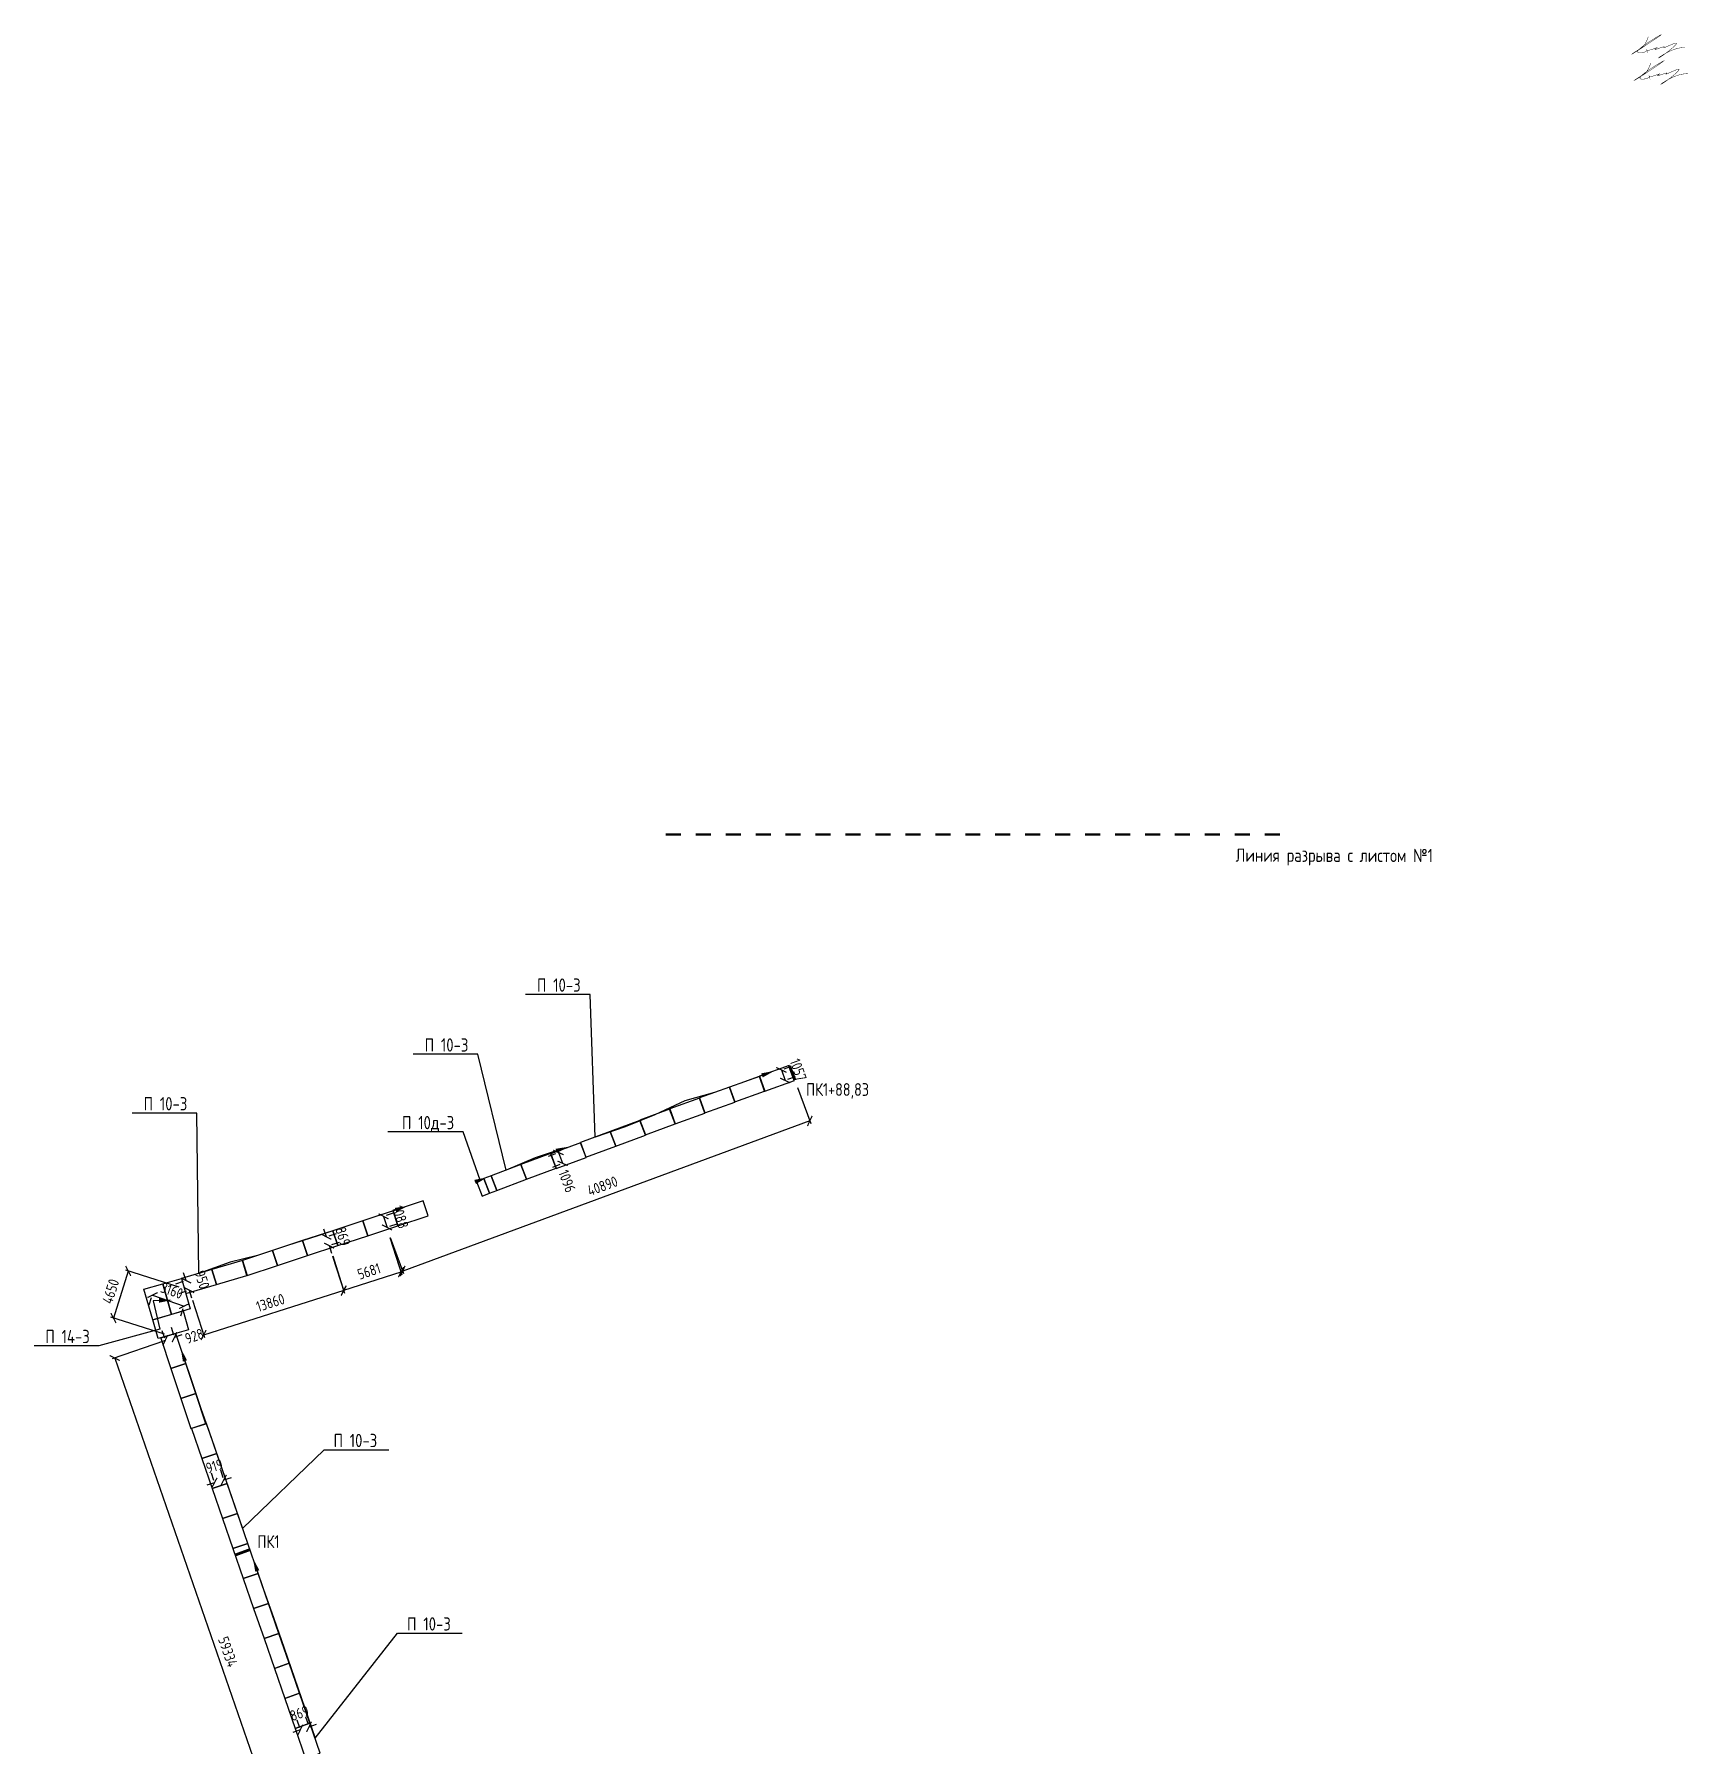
# Model space of a CAD drawing. Header units: millimetres. Extents: x 23457745 to 25202521, y 22218467 to 22861220.
# Drawn here: x 24135696 to 24291517, y 22376963 to 22538302 of the extents above; entities that cross this region are included whole.
import ezdxf
from ezdxf import colors
from ezdxf.entities.mleader import LeaderData, LeaderLine
from ezdxf.math import Vec2, Vec3

# ---------------------------------------------------------------- set-up
doc = ezdxf.new("R2010")
doc.units = ezdxf.units.MM
doc.linetypes.add('Штриховая', pattern=[2822.222232818605, 1411.1111164093, -1411.111116409305])
doc.layers.add('Выноски', color=7, linetype='Continuous')
doc.layers.add('Пикеты', color=1, linetype='Continuous', lineweight=60)
doc.layers.add('подпись', color=7, linetype='Continuous', lineweight=25)
doc.styles.add('GOST 2.304', font='GOST_type.ttf')
doc.styles.get("Standard").update_dxf_attribs({"font": 'arial.ttf'})
doc.dimstyles.new('STANDARD$0', dxfattribs={"dimscale": 100, "dimtxt": 2.5, "dimasz": 1, "dimexe": 0.5, "dimexo": 2, "dimgap": 1, "dimtad": 1, "dimdec": 0, "dimzin": 0, "dimdsep": 46, "dimtxsty": 'Standard', "dimblk1": 'OBLIQUE', "dimblk2": 'OBLIQUE', "dimsah": 1, "dimcen": 2, "dimadec": 0, "dimazin": 0, "dimtfac": 1, "dimtdec": 4, "dimtofl": 0, "dimtmove": 2, "dimatfit": 3, "dimldrblk": 'OBLIQUE', "dimfxl": 1, "dimtolj": 1, "dimtzin": 0, "dimarcsym": 0})

# ---------------------------------------------------------------- blocks, each defined once
blk = doc.blocks.new('_ArchTick')
at = {"color": 0, "linetype": 'ByBlock', "const_width": 0.15}
blk.add_lwpolyline([(-0.5, -0.5), (0.5, 0.5)], dxfattribs=at)
blk = doc.blocks.new('*D30')
at = {"color": 0, "lineweight": -2, "transparency": 16777216}
for p, q in [((24206103.14411166, 22440673.21809106), (24206458.51172454, 22439678.09145415)), ((24207037.22344054, 22441006.78522617), (24206338.58219411, 22440757.29489721)), ((24207392.59105342, 22440011.65858926), (24206693.949807, 22439762.16826029))]:
    blk.add_line(p, q, dxfattribs=at)
at = {"layer": 'Defpoints', "color": 0, "transparency": 16777216}
for p in [(24206095.47111073, 22440670.47800158), (24206450.83872361, 22439675.35136467), (24206458.51172454, 22439678.09145415)]:
    blk.add_point(p, dxfattribs=at)
at = {"color": 0, "lineweight": -2, "transparency": 16777216, "xscale": 750.0000000000001, "yscale": 750.0000000000001, "zscale": 750.0000000000001}
for p, rotation in [((24206103.14411166, 22440673.21809106), 109.65204921193), ((24206458.51172454, 22439678.09145415), 289.65204921193)]:
    blk.add_blockref('_ArchTick', p, dxfattribs=dict(at, rotation=rotation))
at = {"color": 0, "transparency": 16777216, "insert": (24207693.79299334, 22440680.23580505), "char_height": 1000, "attachment_point": 5, "rotation": 289.65204921193, "style": 'GOST 2.304'}
blk.add_mtext('\\A1;1057', dxfattribs=at)
blk = doc.blocks.new('_Oblique')
at = {"color": 0, "linetype": 'ByBlock', "lineweight": -2}
blk.add_line((-0.5, -0.5), (0.5, 0.5), dxfattribs=at)
blk = doc.blocks.new('*D31')
at = {"color": 0, "lineweight": -2, "transparency": 16777216}
for p, q in [((24184166.57868575, 22432538.0751814), (24184862.06576525, 22432802.6045506)), ((24185095.73439709, 22432891.48070317), (24185485.31002596, 22431867.22839734)), ((24184556.15431461, 22431513.82287557), (24185251.64139412, 22431778.35224478))]:
    blk.add_line(p, q, dxfattribs=at)
at = {"layer": 'Defpoints', "color": 0, "lineweight": 30, "transparency": 16777216}
for p in [(24185101.25321311, 22432893.57979165), (24185485.31002596, 22431867.22839734), (24185490.82884197, 22431869.32748582)]:
    blk.add_point(p, dxfattribs=at)
at = {"color": 0, "lineweight": -2, "transparency": 16777216, "xscale": 750.0000000000001, "yscale": 750.0000000000001, "zscale": 750.0000000000001}
for p, rotation in [((24185095.73439709, 22432891.48070317), 110.8243739397557), ((24185485.31002596, 22431867.22839734), 290.8243739397558)]:
    blk.add_blockref('_ArchTick', p, dxfattribs=dict(at, rotation=rotation))
at = {"color": 0, "transparency": 16777216, "insert": (24185900.31321306, 22430186.83232958), "char_height": 1000, "attachment_point": 5, "rotation": 290.8243739397558, "style": 'GOST 2.304'}
blk.add_mtext('\\A1;1096', dxfattribs=at)
blk = doc.blocks.new('*D32')
at = {"color": 0, "lineweight": -2, "transparency": 16777216}
for p, q in [((24168611.92038668, 22426868.3093157), (24168938.84742142, 22425830.19536424)), ((24169530.07269759, 22427157.45754652), (24168850.37523843, 22426943.40447986)), ((24169856.99973233, 22426119.34359505), (24169177.30227317, 22425905.2905284))]:
    blk.add_line(p, q, dxfattribs=at)
at = {"layer": 'Defpoints', "color": 0, "transparency": 16777216}
for p in [(24168576.25329061, 22426857.07688988), (24168903.18032535, 22425818.96293842), (24168938.84742142, 22425830.19536424)]:
    blk.add_point(p, dxfattribs=at)
at = {"color": 0, "lineweight": -2, "transparency": 16777216, "xscale": 750.0000000000001, "yscale": 750.0000000000001, "zscale": 750.0000000000001}
for p, rotation in [((24168611.92038668, 22426868.3093157), 107.4804676707504), ((24168938.84742142, 22425830.19536424), 287.4804676707504)]:
    blk.add_blockref('_ArchTick', p, dxfattribs=dict(at, rotation=rotation))
at = {"color": 0, "transparency": 16777216, "insert": (24170206.4539078, 22426799.93068042), "char_height": 1000, "attachment_point": 5, "rotation": 287.4804676707504, "style": 'GOST 2.304'}
blk.add_mtext('\\A1;1088', dxfattribs=at)
blk = doc.blocks.new('*D33')
at = {"color": 0, "lineweight": -2, "transparency": 16777216}
for p, q in [((24163223.36100508, 22424941.2272935), (24162998.0755126, 22425656.59184873)), ((24164156.07310194, 22425234.96075086), (24163461.81585682, 22425016.32245766)), ((24163484.36372953, 22424112.44734927), (24163709.64922201, 22423397.08279403)), ((24164417.0758264, 22424406.18080663), (24163722.81858128, 22424187.54251342))]:
    blk.add_line(p, q, dxfattribs=at)
at = {"layer": 'Defpoints', "color": 0, "transparency": 16777216}
for p in [(24163202.25369497, 22424934.58009423), (24163463.25641942, 22424105.80014999), (24163484.36372953, 22424112.44734927)]:
    blk.add_point(p, dxfattribs=at)
at = {"color": 0, "lineweight": -2, "transparency": 16777216, "xscale": 750.0000000000001, "yscale": 750.0000000000001, "zscale": 750.0000000000001}
for p, rotation in [((24163223.36100508, 22424941.2272935), 287.480467671033), ((24163484.36372953, 22424112.44734927), 107.480467671033)]:
    blk.add_blockref('_ArchTick', p, dxfattribs=dict(at, rotation=rotation))
at = {"color": 0, "transparency": 16777216, "insert": (24164785.61415762, 22424977.7303728), "char_height": 1000, "attachment_point": 5, "rotation": 287.480467671033, "style": 'GOST 2.304'}
blk.add_mtext('\\A1;869', dxfattribs=at)
blk = doc.blocks.new('*D34')
at = {"color": 0, "lineweight": -2, "transparency": 16777216}
for p, q in [((24150001.9498822, 22420820.41329928), (24149771.98247275, 22421534.28653074)), ((24149053.25791069, 22420514.80128662), (24149763.99213838, 22420743.75749613)), ((24149344.42284177, 22419610.95647345), (24150055.15706945, 22419839.91268297)), ((24150293.11481327, 22419916.56848612), (24150523.08222273, 22419202.69525466))]:
    blk.add_line(p, q, dxfattribs=at)
at = {"layer": 'Defpoints', "color": 0, "transparency": 16777216}
for p in [(24150001.9498822, 22420820.41329928), (24150005.08888597, 22420821.42449922), (24150296.25381704, 22419917.57968605)]:
    blk.add_point(p, dxfattribs=at)
at = {"color": 0, "lineweight": -2, "transparency": 16777216, "xscale": 750.0000000000001, "yscale": 750.0000000000001, "zscale": 750.0000000000001}
for p, rotation in [((24150001.9498822, 22420820.41329928), 287.8558469475789), ((24150293.11481327, 22419916.56848612), 107.8558469475789)]:
    blk.add_blockref('_ArchTick', p, dxfattribs=dict(at, rotation=rotation))
at = {"color": 0, "transparency": 16777216, "insert": (24151511.10805013, 22420900.222913), "char_height": 1000, "attachment_point": 5, "rotation": 287.8558469475789, "style": 'GOST 2.304'}
blk.add_mtext('\\A1;950', dxfattribs=at)
blk = doc.blocks.new('*D35')
at = {"color": 0, "lineweight": -2, "transparency": 16777216}
for p, q in [((24146527.56554175, 22418541.81764374), (24146761.57336013, 22419213.06279701)), ((24146843.87016192, 22419449.12896657), (24149827.3650305, 22418409.03039462)), ((24149511.06041032, 22417501.71907179), (24149745.0682287, 22418172.96422506))]:
    blk.add_line(p, q, dxfattribs=at)
at = {"layer": 'Defpoints', "color": 0, "transparency": 16777216}
for p in [(24146856.75274893, 22419486.08232201), (24149827.3650305, 22418409.03039462), (24149840.2476175, 22418445.98375006)]:
    blk.add_point(p, dxfattribs=at)
at = {"color": 0, "lineweight": -2, "transparency": 16777216, "xscale": 750.0000000000001, "yscale": 750.0000000000001, "zscale": 750.0000000000001}
for p, rotation in [((24146843.87016192, 22419449.12896657), 160.7805502903515), ((24149827.3650305, 22418409.03039462), 340.7805502903515)]:
    blk.add_blockref('_ArchTick', p, dxfattribs=dict(at, rotation=rotation))
at = {"color": 0, "transparency": 16777216, "insert": (24148665.04010518, 22419874.01931575), "char_height": 1000, "attachment_point": 5, "rotation": 340.78055029035147, "style": 'GOST 2.304'}
blk.add_mtext('\\A1;3160', dxfattribs=at)
blk = doc.blocks.new('*D36')
at = {"color": 0, "lineweight": -2, "transparency": 16777216}
for p, q in [((24148039.13402762, 22415174.46522308), (24147330.74304213, 22414928.12762613)), ((24147713.65982956, 22416110.42867634), (24147957.0214953, 22415410.59555158)), ((24148589.80342837, 22416415.10097334), (24148833.16509411, 22415715.26784857)), ((24148915.27762643, 22415479.13752007), (24149623.66861192, 22415725.47511704))]:
    blk.add_line(p, q, dxfattribs=at)
at = {"layer": 'Defpoints', "color": 0, "lineweight": 30, "transparency": 16777216}
for p in [(24148039.13402762, 22415174.46522308), (24148042.10995884, 22415165.90736236), (24148918.25355764, 22415470.57965935)]:
    blk.add_point(p, dxfattribs=at)
at = {"color": 0, "lineweight": -2, "transparency": 16777216, "xscale": 750.0000000000001, "yscale": 750.0000000000001, "zscale": 750.0000000000001}
for p, rotation in [((24148039.13402762, 22415174.46522308), 19.17473161991121), ((24148915.27762643, 22415479.13752007), 199.1747316199112)]:
    blk.add_blockref('_ArchTick', p, dxfattribs=dict(at, rotation=rotation))
at = {"color": 0, "transparency": 16777216, "insert": (24150783.31963687, 22415579.30218304), "char_height": 1000, "attachment_point": 5, "rotation": 19.174731619911206, "style": 'GOST 2.304'}
blk.add_mtext('\\A1;928', dxfattribs=at)
blk = doc.blocks.new('*D38')
at = {"color": 0, "lineweight": -2, "transparency": 16777216}
for p, q in [((24152382.09252147, 22402705.89725562), (24152602.71942842, 22401992.83353189)), ((24153260.26879909, 22402977.61114239), (24153480.89570604, 22402264.54741866)), ((24153554.79117895, 22402025.71806727), (24154271.27923311, 22402247.40448602)), ((24152676.61490133, 22401754.00418051), (24151960.12684718, 22401532.31776176))]:
    blk.add_line(p, q, dxfattribs=at)
at = {"layer": 'Defpoints', "color": 0, "transparency": 16777216}
for p in [(24153554.79117895, 22402025.71806727), (24153555.85069075, 22402022.29373685), (24152677.67441313, 22401750.57985009)]:
    blk.add_point(p, dxfattribs=at)
at = {"color": 0, "lineweight": -2, "transparency": 16777216, "xscale": 750.0000000000001, "yscale": 750.0000000000001, "zscale": 750.0000000000001}
for p, rotation in [((24152676.61490133, 22401754.00418051), 17.19243341497191), ((24153554.79117895, 22402025.71806727), 197.192433414972)]:
    blk.add_blockref('_ArchTick', p, dxfattribs=dict(at, rotation=rotation))
at = {"color": 0, "transparency": 16777216, "insert": (24152672.11892181, 22403323.52008953), "char_height": 1000, "attachment_point": 5, "rotation": 17.192433414971934, "style": 'GOST 2.304'}
blk.add_mtext('\\A1;919', dxfattribs=at)
blk = doc.blocks.new('*D39')
at = {"color": 0, "lineweight": -2, "transparency": 16777216}
for p, q in [((24160443.26801817, 22379403.04437632), (24160688.20431655, 22378699.58987964)), ((24161263.73782401, 22379688.72431457), (24161508.67412239, 22378985.26981789)), ((24160770.41125739, 22378463.49240215), (24160062.11882491, 22378216.87157963)), ((24161590.88106323, 22378749.1723404), (24162299.1734957, 22378995.79316292))]:
    blk.add_line(p, q, dxfattribs=at)
at = {"layer": 'Defpoints', "color": 0, "transparency": 16777216}
for p in [(24160772.09578153, 22378458.65446635), (24161590.88106323, 22378749.1723404), (24161592.56558737, 22378744.3344046)]:
    blk.add_point(p, dxfattribs=at)
at = {"color": 0, "lineweight": -2, "transparency": 16777216, "xscale": 750.0000000000001, "yscale": 750.0000000000001, "zscale": 750.0000000000001}
for p, rotation in [((24160770.41125739, 22378463.49240215), 19.19764094330765), ((24161590.88106323, 22378749.1723404), 199.1976409433076)]:
    blk.add_blockref('_ArchTick', p, dxfattribs=dict(at, rotation=rotation))
at = {"color": 0, "transparency": 16777216, "insert": (24160687.05194797, 22380023.92980582), "char_height": 1000, "attachment_point": 5, "rotation": 19.197640943307654, "style": 'GOST 2.304'}
blk.add_mtext('\\A1;869', dxfattribs=at)
blk = doc.blocks.new('*D58')
at = {"color": 0, "lineweight": -2, "transparency": 16777216}
for p, q in [((24207613.65602753, 22439028.80881769), (24208867.96474073, 22435627.57735598)), ((24208781.46411712, 22435862.13575407), (24170416.99090938, 22421714.05628244)), ((24169249.18281979, 22424880.72934606), (24170503.49153299, 22421479.49788435))]:
    blk.add_line(p, q, dxfattribs=at)
at = {"layer": 'Defpoints', "color": 0, "transparency": 16777216}
for p in [(24207267.65353309, 22439967.04241006), (24168903.18032535, 22425818.96293842), (24170416.99090938, 22421714.05628244)]:
    blk.add_point(p, dxfattribs=at)
at = {"color": 0, "lineweight": -2, "transparency": 16777216, "xscale": 750, "yscale": 750, "zscale": 750}
for p, rotation in [((24208781.46411712, 22435862.13575407), 20.2430037641912), ((24170416.99090938, 22421714.05628244), 200.2430037641912)]:
    blk.add_blockref('_ArchTick', p, dxfattribs=dict(at, rotation=rotation))
at = {"color": 0, "transparency": 16777216, "insert": (24189252.97769751, 22429727.0002565), "char_height": 1000, "attachment_point": 5, "rotation": 20.243003764191165, "style": 'GOST 2.304'}
blk.add_mtext('\\A1;40890', dxfattribs=at)
blk = doc.blocks.new('*D59')
at = {"color": 0, "lineweight": -2, "transparency": 16777216}
for p, q in [((24169208.98733569, 22424866.86941758), (24170331.93094706, 22421370.71890273)), ((24163799.88811166, 22423129.49758789), (24164922.83172302, 22419633.34707303)), ((24170255.47919447, 22421608.74228294), (24164846.37997044, 22419871.37045325))]:
    blk.add_line(p, q, dxfattribs=at)
at = {"layer": 'Defpoints', "color": 0, "transparency": 16777216}
for p in [(24168903.18032535, 22425818.96293842), (24163494.08110132, 22424081.59110873), (24164846.37997044, 22419871.37045325)]:
    blk.add_point(p, dxfattribs=at)
at = {"color": 0, "lineweight": -2, "transparency": 16777216, "xscale": 750, "yscale": 750, "zscale": 750}
for p, rotation in [((24170255.47919447, 22421608.74228294), 17.80672216121014), ((24164846.37997044, 22419871.37045325), 197.8067221612102)]:
    blk.add_blockref('_ArchTick', p, dxfattribs=dict(at, rotation=rotation))
at = {"color": 0, "transparency": 16777216, "insert": (24167244.9039824, 22421692.83044184), "char_height": 1000, "attachment_point": 5, "rotation": 17.80672216121013, "style": 'GOST 2.304'}
blk.add_mtext('\\A1;5681', dxfattribs=at)
blk = doc.blocks.new('*D60')
at = {"color": 0, "lineweight": -2, "transparency": 16777216}
for p, q in [((24163826.86746467, 22423138.0050909), (24164938.1029162, 22419629.73881398)), ((24164862.61242674, 22419868.0688079), (24151649.56261988, 22415682.86500376)), ((24150613.81765782, 22418952.80128677), (24151725.05310934, 22415444.53500985))]:
    blk.add_line(p, q, dxfattribs=at)
at = {"layer": 'Defpoints', "color": 0, "transparency": 16777216}
for p in [(24163524.90550683, 22424091.32506657), (24150311.85569998, 22419906.12126244), (24151649.56261988, 22415682.86500376)]:
    blk.add_point(p, dxfattribs=at)
at = {"color": 0, "lineweight": -2, "transparency": 16777216, "xscale": 750, "yscale": 750, "zscale": 750}
for p, rotation in [((24164862.61242674, 22419868.0688079), 17.57548103526333), ((24151649.56261988, 22415682.86500376), 197.5754810352634)]:
    blk.add_blockref('_ArchTick', p, dxfattribs=dict(at, rotation=rotation))
at = {"color": 0, "transparency": 16777216, "insert": (24157953.90972418, 22418729.46831108), "char_height": 1000, "attachment_point": 5, "rotation": 17.575481035263337, "style": 'GOST 2.304'}
blk.add_mtext('\\A1;13860', dxfattribs=at)
blk = doc.blocks.new('*D61')
at = {"color": 0, "lineweight": -2, "transparency": 16777216}
for p, q in [((24144553.31536582, 22421717.21592664), (24143158.70246145, 22417281.35374351)), ((24149358.90257087, 22420206.36332289), (24144314.82439303, 22421792.19629674)), ((24147964.28966651, 22415770.50113976), (24142920.21148867, 22417356.33411361))]:
    blk.add_line(p, q, dxfattribs=at)
at = {"layer": 'Defpoints', "color": 0, "transparency": 16777216}
for p in [(24150312.86646201, 22419906.44184248), (24143158.70246145, 22417281.35374351), (24148918.25355764, 22415470.57965935)]:
    blk.add_point(p, dxfattribs=at)
at = {"color": 0, "lineweight": -2, "transparency": 16777216, "xscale": 750, "yscale": 750, "zscale": 750}
for p, rotation in [((24144553.31536582, 22421717.21592664), 72.5471128819277), ((24143158.70246145, 22417281.35374351), 252.5471128819277)]:
    blk.add_blockref('_ArchTick', p, dxfattribs=dict(at, rotation=rotation))
at = {"color": 0, "transparency": 16777216, "insert": (24142901.36313266, 22419799.42069826), "char_height": 1000, "attachment_point": 5, "rotation": 72.5471128819277, "style": 'GOST 2.304'}
blk.add_mtext('\\A1;4650', dxfattribs=at)
blk = doc.blocks.new('*D62')
at = {"color": 0, "lineweight": -2, "transparency": 16777216}
for p, q in [((24147973.43752643, 22415142.9782748), (24143042.34673288, 22413433.19338766)), ((24143278.55074068, 22413515.09373379), (24162716.55046602, 22357455.09331418)), ((24167411.43725177, 22359082.97785518), (24162480.34645822, 22357373.19296804))]:
    blk.add_line(p, q, dxfattribs=at)
at = {"layer": 'Defpoints', "color": 0, "transparency": 16777216}
for p in [(24148918.25355764, 22415470.57965935), (24168356.25328298, 22359410.57923973), (24162716.55046602, 22357455.09331418)]:
    blk.add_point(p, dxfattribs=at)
at = {"color": 0, "lineweight": -2, "transparency": 16777216, "xscale": 750, "yscale": 750, "zscale": 750}
for p, rotation in [((24143278.55074068, 22413515.09373379), 109.1232537961037), ((24162716.55046602, 22357455.09331418), 289.1232537961037)]:
    blk.add_blockref('_ArchTick', p, dxfattribs=dict(at, rotation=rotation))
at = {"color": 0, "transparency": 16777216, "insert": (24153943.04198555, 22385812.92907678), "char_height": 1000, "attachment_point": 5, "rotation": 289.12325379610365, "style": 'GOST 2.304'}
blk.add_mtext('\\A1;59334', dxfattribs=at)
blk = doc.blocks.new('Плита_П10-3')
at = {"lineweight": 30}
blk.add_lwpolyline([(1495, 740), (-1495, 740), (-1495, -740), (1495, -740)], close=True, dxfattribs=at)
at = {"layer": 'Defpoints', "color": 1, "lineweight": 30}
blk.add_attdef('ПЛИТА_П10-3', (-1018.525315400213, -101.1894636079669), '', height=250, dxfattribs=at)
blk = doc.blocks.new('Плита_П14-3')
at = {"lineweight": 30}
blk.add_lwpolyline([(-1495, -920), (-1495, 920), (1495, 920), (1495, -920)], close=True, dxfattribs=at)
at = {"layer": 'Defpoints', "color": 1, "lineweight": 30}
blk.add_attdef('ПЛИТА_П14-3', (-972.7691374532878, -102.3300183862448), '', height=250, dxfattribs=at)
blk = doc.blocks.new('Плита_П10д-3')
at = {"lineweight": 30}
blk.add_lwpolyline([(370, 740), (-370, 740), (-370.0000000037253, -740), (369.9999999962747, -740)], close=True, dxfattribs=at)
at = {"color": 1, "lineweight": 30}
blk.add_attdef('ПЛИТА_П10Д-3', (-1053.666946917772, -76.30589654296637), '', height=250, dxfattribs=at)
blk = doc.blocks.new('Косов')
at = {"layer": 'подпись', "color": 5, "lineweight": 30, "const_width": 0.07513148009015776}
blk.add_lwpolyline([(0, 0), (-0.07328898886044044, -0.1937150149605031), (-0.1397563794203052, -0.3641328199355485), (-0.2004995418305953, -0.5143439100787646), (-0.2566158462445856, -0.6474387805438937), (-0.3092026628130498, -0.7665079264847918), (-0.3593573616903996, -0.8746418430550875), (-0.4081773130269539, -0.9749310254086367), (-0.4567598869757603, -1.070465968698954), (-0.506434094245833, -1.16395799083557), (-0.5594555077707355, -1.256601700749684), (-0.6183113410436363, -1.349212530128284), (-0.6854888075556573, -1.442605910658244), (-0.7634751207976933, -1.537597274026666), (-0.8547574942615483, -1.63500205192031), (-0.961823141439254, -1.735635676026163), (-1.087159275821705, -1.840313578031214), (-1.232196190668674, -1.949572188416596), (-1.394136498312946, -2.06283193284105), (-1.569125890850955, -2.179234235757235), (-1.753310060384592, -2.297920521618266), (-1.942834699013019, -2.418032214876803), (-2.133845498833807, -2.538710739985959), (-2.322488151948392, -2.659097521398508), (-2.504908350455707, -2.778333983567336), (-2.674847880744665, -2.893545159917949), (-2.816432906361342, -2.993790519765867), (-2.91138568514566, -3.066113141399114), (-2.941428474932991, -3.097556103105944), (-2.888283533561207, -3.075162483174381), (-2.733673118867273, -2.98597535989245), (-2.459319488689516, -2.817037811548403), (-2.046944900863537, -2.555392916430264), (-1.490260853404379, -2.19603471256903), (-0.8309358050285027, -1.765761076967124), (-0.1226274546318109, -1.29932084636971), (0.5810064988913837, -0.8314628575220695), (1.226308356647905, -0.3969359471695952), (1.75962041974276, -0.03048895205745339), (2.127284989280724, 0.2331292910689626), (2.275644366369534, 0.3591699454646005), (2.169348876885579, 0.3239603392578374), (1.846280945803073, 0.14813246007202), (1.362631022866253, -0.1366055395955073), (0.7745895578216277, -0.4985455072475133), (0.1383470004134324, -0.9059792903869948), (-0.4899061996122782, -1.327198736516607), (-1.053979592510814, -1.730495693139119), (-1.497682728534755, -2.084162007757413), (-1.778595489148529, -2.363301329384626), (-1.909379080644158, -2.570264513074903), (-1.916465040521189, -2.714214215392758), (-1.826284906282808, -2.804313092902703), (-1.665270215426744, -2.849723802169251), (-1.459852505455046, -2.859608999757029), (-1.236463313868398, -2.843131342230322), (-1.021534178167485, -2.80945348615387), (-0.8365743664082856, -2.76655938966951), (-0.683404068875916, -2.71771821722939), (-0.5589212064107869, -2.665020434862754), (-0.4600236998535365, -2.610556508599416), (-0.3836094700441208, -2.556416904468506), (-0.3265764378231779, -2.504692088499723), (-0.2858225240324828, -2.457472526722427), (-0.2582456495113092, -2.416848685166201), (-0.2409497057733461, -2.384538506196805), (-0.2318624670194822, -2.360769837525936), (-0.2291176781220656, -2.345398003201581), (-0.2308490839552633, -2.338278327271723), (-0.2351904293911957, -2.339266133784463), (-0.2402754593051668, -2.348216746787671), (-0.2442379185692971, -2.364985490329559), (-0.2452115520557072, -2.389427688457886), (-0.2418676145284735, -2.420898252668849), (-0.2350274003013055, -2.456750444249906), (-0.2260497135798687, -2.493837111936728), (-0.2162933585684641, -2.529011104464871), (-0.2071171394713929, -2.559125270569893), (-0.1998798604931835, -2.581032458987465), (-0.1959403258383645, -2.59158551845303), (-0.1966573397105549, -2.587637297702145), (-0.2029241089587686, -2.567317067644581), (-0.2137714510074602, -2.533859787885831), (-0.2277645859251152, -2.491776840205716), (-0.2434687337783998, -2.445579606383944), (-0.2594491146376185, -2.399779468200109), (-0.2742709485696651, -2.35888780743403), (-0.2864994556423426, -2.327416005865416), (-0.2946998559259555, -2.309875445273974), (-0.2969990816911832, -2.309120716355551), (-0.2897709140379447, -2.321379245470894), (-0.2689508462667618, -2.341221667896889), (-0.230474371680657, -2.363218618910537), (-0.170276983580834, -2.381940733788497), (-0.08429417527122496, -2.391958647807883), (0.03153855994764854, -2.387842996245467), (0.1812857287720817, -2.364164414378251), (0.3660650047072522, -2.317628573146862), (0.5752067284893201, -2.253481286147348), (0.7950944076617361, -2.179103402639726), (1.012111549766132, -2.101875771883556), (1.21264166234937, -2.029179243138856), (1.383068252950125, -1.968394665665528), (1.509774829115486, -1.926902888723248), (1.579144898385721, -1.912084761572032), (1.583010662750439, -1.928610911074429), (1.534999101974563, -1.970311074503684), (1.454185890268946, -2.028304766736028), (1.359646701844667, -2.093711502647466), (1.270457210912127, -2.157650797114229), (1.205693091681951, -2.211242165012209), (1.184430018363628, -2.24560512121775), (1.225743665168466, -2.251859180606857), (1.342211195730442, -2.224131152077007), (1.520415731369667, -2.168577020612133), (1.740441882831419, -2.094360065217074), (1.982374260862116, -2.010643564897123), (2.226297476203854, -1.926590798657458), (2.452296139603732, -1.851365045503144), (2.640454861804301, -1.794129584439474), (2.770858253551296, -1.764047694471515), (2.830399574328794, -1.767019887128185), (2.833206678580609, -1.795895604034172), (2.800216069490489, -1.840261519337673), (2.752364250240362, -1.889704307187117), (2.71058772401534, -1.933810641730702), (2.695822993998718, -1.962167197116855), (2.729006563373787, -1.964360647494004), (2.831074935323613, -1.929977667010348), (3.015668041441813, -1.852548153736848), (3.267239526957837, -1.74137490143471), (3.562946465513505, -1.609703927787791), (3.879945930748363, -1.470781250479604), (4.195394996301729, -1.337852887194117), (4.486450735814742, -1.224164855614958), (4.730270222926492, -1.142963173425983), (4.904010531278118, -1.107493858310818), (4.990464882817378, -1.127502892461166), (4.994971092719879, -1.198736116099781), (4.928503124469444, -1.313439333957149), (4.802034941550573, -1.463858350763871), (4.62654050744527, -1.642238971250549), (4.412993785638037, -1.840827000147783), (4.172368739612693, -2.051868242186174), (3.915639332853516, -2.267608502096323), (3.65274303159913, -2.481060775397168), (3.38947131310988, -2.688306820762477), (3.130579157403645, -2.886195587654242), (2.880821544496484, -3.071576025534455), (2.644953454405822, -3.241297083865334), (2.4277298671484, -3.392207712108757), (2.233905762739596, -3.521156859727057), (2.06823612119706, -3.624993476182112), (1.935649452800817, -3.700824862479521), (1.841768388879245, -3.746791725798175), (1.792389091022187, -3.761293124860572), (1.79330772082335, -3.742728118389095), (1.850320439871666, -3.68949576510613), (1.969223409760616, -3.599995123734175), (2.155812792080724, -3.472625252995613), (2.415884748423196, -3.305785211612829), (2.752626198529015, -3.100845159682081), (3.158787094745776, -2.871059662794551), (3.624508147569486, -2.632654387915295), (4.139930067496607, -2.401855002009484), (4.695193565022691, -2.194887172042286), (5.280439350646247, -2.02797656497853), (5.885808134861236, -1.917348847783387), (6.50144062816571, -1.879229687421912)], dxfattribs=at)

msp = doc.modelspace()

# ---------------------------------------------------------------- linework, layer by layer
at = {"color": 1, "linetype": 'Штриховая', "lineweight": 50}
msp.add_line((24195217.24887699, 22462878.66190441, 115163), (24253090.92010192, 22462878.66190441, 115163), dxfattribs=at)
at = {"layer": 'Пикеты', "color": 240, "lineweight": 70, "true_color": 0xed1f24}
for p, q in [((24207367.93890395, 22439692.71165935), (24206869.53108415, 22441056.10684036)), ((24156052.72020499, 22395479.19972194), (24154691.3634599, 22394975.2507294))]:
    msp.add_line(p, q, dxfattribs=at)

# ---------------------------------------------------------------- block references
at = {"color": 1, "xscale": 532.4000000000002, "yscale": 532.4000000000002, "zscale": 532.4000000000002}
for p in [(24287798.05076501, 22538059.50772387), (24288035.82876778, 22535588.33772278)]:
    msp.add_blockref('Косов', p, dxfattribs=at)
at = {"color": 1, "lineweight": 30}
for name, p, rotation in [('Плита_П10-3', (24205692.37278525, 22439880.61786712, 116000), 19.64295463826589), ('Плита_П10-3', (24202870.56628847, 22438862.19981409, 116000), 19.64295463826589), ('Плита_П10-3', (24197242.50097257, 22436803.47061997, 116000), 19.64295463826589), ('Плита_П10-3', (24200056.71377295, 22437832.01457396, 116000), 19.64295463826589), ('Плита_П10-3', (24191630.35563733, 22434695.06513181, 116000), 20.62820486375342), ('Плита_П10-3', (24194424.82205055, 22435758.63264771, 116000), 20.62820486375342), ('Плита_П10-3', (24188828.22244276, 22433651.86430966, 116000), 20.62820486375342), ('Плита_П10-3', (24183214.79365654, 22431589.80244067, 116000), 20.62820486375342), ('Плита_П10-3', (24186033.75602955, 22432588.29679377, 116000), 20.62820486375342), ('Плита_П10-3', (24180420.32724333, 22430526.23492478, 116000), 20.62820486375342), ('Плита_П10д-3', (24177989.39157636, 22429603.46070497, 116000), 21), ('Плита_П10д-3', (24178680.24109197, 22429868.65298764, 116000), 21), ('Плита_П10-3', (24171156.47837838, 22427156.13522074), 18.2734656040509), ('Плита_П10-3', (24165478.0450561, 22425281.08988676), 18.2734656040509), ('Плита_П10-3', (24168317.26171724, 22426218.61255375), 18.2734656040509), ('Плита_П10-3', (24159799.61173382, 22423406.04455278), 18.2734656040509), ('Плита_П10-3', (24162638.82839496, 22424343.56721977), 18.2734656040509), ('Плита_П10-3', (24156960.39507269, 22422468.52188579), 18.2734656040509), ('Плита_П10-3', (24151215.54384515, 22420725.4691969), 16.41091724710575), ('Плита_П10-3', (24154083.73172129, 22421570.21667817), 16.41091724710575), ('Плита_П14-3', (24147331.37753472, 22418815.10263662), 106), ('Плита_П14-3', (24149100.09905525, 22419322.27537132), 106), ('Плита_П14-3', (24148549.76722419, 22416652.14712052), 16), ('Плита_П10-3', (24148805.50532323, 22414188.01897916), 288.3453953077267), ('Плита_П10-3', (24149746.59163194, 22411349.98153057), 288.3453953077267), ('Плита_П10-3', (24150687.67794064, 22408511.94408199), 288.3453953077267), ('Плита_П10-3', (24151702.87036325, 22405689.70166456), 289.0537432437317), ('Плита_П10-3', (24152678.97052702, 22402863.51545868), 289.0537432437317), ('Плита_П10-3', (24153655.07069078, 22400037.32925281), 289.0537432437317), ('Плита_П10-3', (24154631.17085455, 22397211.14304693), 289.0537432437317), ('Плита_П10-3', (24155607.27101832, 22394384.95684105), 289.0537432437317), ('Плита_П10-3', (24156583.37118208, 22391558.77063517), 289.0537432437317), ('Плита_П10-3', (24157559.47134585, 22388732.58442929), 289.0537432437317), ('Плита_П10-3', (24158535.57150961, 22385906.39822341), 289.0537432437317), ('Плита_П10-3', (24159511.67167338, 22383080.21201753), 289.0537432437317), ('Плита_П10-3', (24160487.77183714, 22380254.02581165), 289.0537432437317), ('Плита_П10-3', (24161463.87200091, 22377427.83960577), 289.0537432437317)]:
    msp.add_blockref(name, p, dxfattribs=dict(at, rotation=rotation))

# ---------------------------------------------------------------- texts
at = {"insert": (24248909.2292729, 22461544.26513815), "char_height": 1250, "attachment_point": 1, "rotation": 359.898904846727, "style": 'GOST 2.304'}
msp.add_mtext_dynamic_manual_height_columns('Линия разрыва с листом №1', width=25694.82587944716, gutter_width=12.5, heights=[0], dxfattribs=at)
at = {"layer": 'Пикеты', "style": 'GOST 2.304'}
for s, p in [('ПК1+88,83', (24208423.43841871, 22438224.32182026, -228747)), ('ПК1', (24156724.3274382, 22395605.8393009, -344094))]:
    msp.add_text(s, height=1200, dxfattribs=at).set_placement(p)

# ---------------------------------------------------------------- dimensions: what is measured, and where the dimension line sits
for p1, p2, distance, override, picture, middle in [((24206095.47111073, 22440670.47800159), (24206450.83872361, 22439675.35136467), 8.147578388626128, {"dimscale": 500.0000000000001, "dimtxt": 2, "dimasz": 1.5, "dimtxsty": 'GOST 2.304', "dimblk1": 'ArchTick', "dimblk2": 'ArchTick'}, '*D30', (24207693.79299334, 22440680.23580505)), ((24207267.65353309, 22439967.04241006), (24168903.18032535, 22425818.96293842), 4375.1435563464165, {"dimscale": 500, "dimtxt": 2, "dimasz": 1.5, "dimtxsty": 'GOST 2.304', "dimblk1": 'ArchTick', "dimblk2": 'ArchTick', "dimatfit": 2}, '*D58', (24189252.97769751, 22429727.0002565)), ((24168576.25329061, 22426857.07688988), (24168903.18032535, 22425818.96293842), 37.393971862747485, {"dimscale": 500.0000000000001, "dimtxt": 2, "dimasz": 1.5, "dimtxsty": 'GOST 2.304', "dimblk1": 'ArchTick', "dimblk2": 'ArchTick'}, '*D32', (24170206.4539078, 22426799.93068042)), ((24163202.25369497, 22424934.58009423), (24163463.25641942, 22424105.80014999), 22.129252095501023, {"dimscale": 500.0000000000001, "dimtxt": 2, "dimasz": 1.5, "dimtxsty": 'GOST 2.304', "dimblk1": 'ArchTick', "dimblk2": 'ArchTick'}, '*D33', (24164785.61415762, 22424977.7303728)), ((24168903.18032535, 22425818.96293842), (24163494.08110132, 22424081.59110873), 4422.066281642124, {"dimscale": 500, "dimtxt": 2, "dimasz": 1.5, "dimtxsty": 'GOST 2.304', "dimblk1": 'ArchTick', "dimblk2": 'ArchTick', "dimatfit": 2}, '*D59', (24167244.9039824, 22421692.83044184)), ((24163524.90550683, 22424091.32506657), (24150311.85569998, 22419906.12126244), 4430.051154333492, {"dimscale": 500, "dimtxt": 2, "dimasz": 1.5, "dimtxsty": 'GOST 2.304', "dimblk1": 'ArchTick', "dimblk2": 'ArchTick', "dimatfit": 2}, '*D60', (24157953.90972418, 22418729.46831108)), ((24150312.86646201, 22419906.44184248), (24148918.25355764, 22415470.57965935), -6037.493818918563, {"dimscale": 500, "dimtxt": 2, "dimasz": 1.5, "dimtxsty": 'GOST 2.304', "dimblk1": 'ArchTick', "dimblk2": 'ArchTick', "dimatfit": 2}, '*D61', (24142901.36313266, 22419799.42069826)), ((24146856.75274893, 22419486.08232201), (24149840.2476175, 22418445.98375006), -39.1345311206475, {"dimscale": 500.0000000000001, "dimtxt": 2, "dimasz": 1.5, "dimtxsty": 'GOST 2.304', "dimblk1": 'ArchTick', "dimblk2": 'ArchTick'}, '*D35', (24148665.04010518, 22419874.01931575)), ((24148918.25355764, 22415470.57965935), (24168356.25328298, 22359410.57923973), -5969.10152943059, {"dimscale": 500, "dimtxt": 2, "dimasz": 1.5, "dimtxsty": 'GOST 2.304', "dimblk1": 'ArchTick', "dimblk2": 'ArchTick', "dimatfit": 2}, '*D62', (24153943.04198555, 22385812.92907678)), ((24152677.67441313, 22401750.57985009), (24153555.85069075, 22402022.29373685), 3.5844949551863388, {"dimscale": 500.0000000000001, "dimtxt": 2, "dimasz": 1.5, "dimtxsty": 'GOST 2.304', "dimblk1": 'ArchTick', "dimblk2": 'ArchTick'}, '*D38', (24152672.11892181, 22403323.52008953)), ((24160772.09578153, 22378458.65446635), (24161592.56558738, 22378744.3344046), 5.122816064228872, {"dimscale": 500.0000000000001, "dimtxt": 2, "dimasz": 1.5, "dimtxsty": 'GOST 2.304', "dimblk1": 'ArchTick', "dimblk2": 'ArchTick'}, '*D39', (24160687.05194797, 22380023.92980582))]:
    dim = msp.add_aligned_dim(p1=p1, p2=p2, distance=distance, dimstyle='STANDARD$0', override=override)
    dim.commit()
    dim.dimension.update_dxf_attribs({"geometry": picture, "text_midpoint": middle})
for base, p1, p2, angle, picture, middle in [((24185485.31002596, 22431867.22839734), (24185101.2532131, 22432893.57979165), (24185490.82884197, 22431869.32748582), 290.8243739398686, '*D31', (24185900.31321306, 22430186.83232958)), ((24150001.9498822, 22420820.41329928), (24150296.25381704, 22419917.57968605), (24150005.08888597, 22420821.42449922), 107.85584694729602, '*D34', (24151511.10805013, 22420900.222913)), ((24148039.13402762, 22415174.46522308), (24148918.25355764, 22415470.57965935), (24148042.10995883, 22415165.90736236), 199.1747316196183, '*D36', (24150783.31963687, 22415579.30218304))]:
    dim = msp.add_linear_dim(base=base, p1=p1, p2=p2, angle=angle, dimstyle='STANDARD$0', override={"dimscale": 500.0000000000001, "dimtxt": 2, "dimasz": 1.5, "dimtxsty": 'GOST 2.304', "dimblk1": 'ArchTick', "dimblk2": 'ArchTick'})
    dim.commit()
    dim.dimension.update_dxf_attribs({"geometry": picture, "text_midpoint": middle, "dimtype": 161})

# ---------------------------------------------------------------- leaders
at = {"layer": 'Выноски', "color": 0, "lineweight": -2}
ml = msp.add_multileader_mtext('Standard', dxfattribs=at)
ml.set_content('{\\C0;П 10-3}', color=5, style='GOST 2.304')
ml.set_leader_properties(lineweight=-3)
ml.build(insert=Vec2(0, 0))
ml.multileader.update_dxf_attribs({"text_left_attachment_type": 6, "text_right_attachment_type": 6, "dogleg_length": 1, "arrow_head_size": 1250, "scale": 500})
ctx = ml.context
ctx.base_point, ctx.scale, ctx.char_height, ctx.arrow_head_size, ctx.landing_gap_size, ctx.plane_origin = Vec3(24182276.16043163, 22447792.4202081, 116000), 500, 1250, 1250, 900, Vec3(24195899.09588415, 22418975.38876129, 116000)
ctx.left_attachment, ctx.right_attachment, ctx.text_align_type = 6, 6, 1
notes = []
notes.append((ctx, [(1, (1, 1, 0), (24188079.68939815, 22447792.4202081, 116000), (-1, 0), 99.84776566922665, [(6, [(24205443.61606079, 22440577.55408518, 116000), (24202621.809564, 22439559.13603215, 116000), (24199807.95704849, 22438528.95079201, 116000), (24196993.74424811, 22437744.57985008, 116000), (24194164.11827627, 22436451.18845202, 116000), (24191369.65186306, 22435310.57987452, 116000), (24188567.51866849, 22434344.42011397, 116000)], 0, [])])]))
ctx.mtext.insert, ctx.mtext.alignment, ctx.mtext.flow_direction = Vec3(24185128.00103205, 22449292.4202081, 116000), 2, 5
ml = msp.add_multileader_mtext('Standard', dxfattribs=at)
ml.set_content('{\\C0;П 10-3}', color=5, style='GOST 2.304')
ml.set_leader_properties(lineweight=-3)
ml.build(insert=Vec2(0, 0))
ml.multileader.update_dxf_attribs({"text_left_attachment_type": 6, "text_right_attachment_type": 6, "dogleg_length": 1, "arrow_head_size": 1250, "scale": 500})
ctx = ml.context
ctx.base_point, ctx.scale, ctx.char_height, ctx.arrow_head_size, ctx.landing_gap_size, ctx.plane_origin = Vec3(24171695.92420794, 22442148.09279195, 6785), 500, 1250, 1250, 900, Vec3(24173197.12525397, 22415095.87732527, 6785)
ctx.left_attachment, ctx.right_attachment, ctx.text_align_type = 6, 6, 1
notes.append((ctx, [(1, (1, 1, 0), (24177499.45317446, 22442148.09279195, 6785), (-1, 0), 99.84776566922665, [(2, [(24186075.22838626, 22433431.51184361, 6785), (24182901.32394455, 22432384.97560517, 6785), (24180159.62346905, 22431218.79072909, 6785)], 0, [])])]))
ctx.mtext.insert, ctx.mtext.alignment, ctx.mtext.flow_direction = Vec3(24174547.76480836, 22443648.09279195, 6785), 2, 5
ml = msp.add_multileader_mtext('Standard', dxfattribs=at)
ml.set_content('{\\C0;П 10-3}', color=5, style='GOST 2.304')
ml.set_leader_properties(lineweight=-3)
ml.build(insert=Vec2(0, 0))
ml.multileader.update_dxf_attribs({"text_left_attachment_type": 6, "text_right_attachment_type": 6, "dogleg_length": 1, "arrow_head_size": 1250, "scale": 500})
ctx = ml.context
ctx.base_point, ctx.scale, ctx.char_height, ctx.arrow_head_size, ctx.landing_gap_size, ctx.plane_origin = Vec3(24145209.33287636, 22436608.57985009, -110215), 500, 1250, 1250, 900, Vec3(24160220.84693984, 22408528.50600944, -110215)
ctx.left_attachment, ctx.right_attachment, ctx.text_align_type = 6, 6, 1
notes.append((ctx, [(1, (1, 1, 0), (24151012.86184289, 22436608.57985009, -110215), (-1, 0), 99.84776566922665, [(7, [(24170924.44935712, 22427858.8176051, -110215), (24168085.23269598, 22426921.29493811, -110215), (24165246.01603484, 22425983.77227112, -110215), (24162406.7993737, 22425046.24960413, -110215), (24159567.58271256, 22424108.72693714, -110215), (24156728.36605142, 22423171.20427015, -110215), (24154160.69922701, 22422548.94012588, -110215), (24151191.35655291, 22421489.77332914, -110215)], 0, [])])]))
ctx.mtext.insert, ctx.mtext.alignment, ctx.mtext.flow_direction = Vec3(24148061.17347679, 22438108.57985009, -110215), 2, 5
ml = msp.add_multileader_mtext('Standard', dxfattribs=at)
ml.set_content('{\\C0;П 10д-3}', color=5, style='GOST 2.304')
ml.set_leader_properties(lineweight=-3)
ml.build(insert=Vec2(0, 0))
ml.multileader.update_dxf_attribs({"text_left_attachment_type": 6, "text_right_attachment_type": 6, "dogleg_length": 1, "arrow_head_size": 1250, "scale": 500})
ctx = ml.context
ctx.base_point, ctx.scale, ctx.char_height, ctx.arrow_head_size, ctx.landing_gap_size, ctx.plane_origin = Vec3(24169600.76723864, 22434829.25973342, -110215), 500, 1250, 1250, 900, Vec3(24168149.66369402, 22415056.34610302, -110215)
ctx.left_attachment, ctx.right_attachment, ctx.text_align_type = 6, 6, 1
notes.append((ctx, [(1, (1, 1, 0), (24176119.09248823, 22434829.25973342, -110215), (-1, 0), 99.84776566922665, [(1, [(24178415.04880931, 22430559.50250325, -110215), (24177724.1992937, 22430294.31022058, -110215)], 0, [])])]))
ctx.mtext.insert, ctx.mtext.alignment, ctx.mtext.flow_direction = Vec3(24172810.0059806, 22436329.25973342, -110215), 2, 5
ml = msp.add_multileader_mtext('Standard', dxfattribs=at)
ml.set_content('{\\C0;П 14-3}', color=5, style='GOST 2.304')
ml.set_leader_properties(lineweight=-3)
ml.build(insert=Vec2(0, 0))
ml.multileader.update_dxf_attribs({"text_left_attachment_type": 6, "text_right_attachment_type": 6, "dogleg_length": 1, "arrow_head_size": 1250, "scale": 500})
ctx = ml.context
ctx.base_point, ctx.scale, ctx.char_height, ctx.arrow_head_size, ctx.landing_gap_size, ctx.plane_origin = Vec3(24135985.37517257, 22414668.84559854, -110215), 500, 1250, 1250, 900, Vec3(24137646.81067891, 22401493.88404555, -110215)
ctx.left_attachment, ctx.right_attachment, ctx.text_align_type = 6, 6, 1
notes.append((ctx, [(1, (1, 1, 0), (24141788.90413909, 22414668.84559854, -110215), (-1, 0), 99.84776566922665, [(2, [(24148702.42510933, 22418979.81061918, -110215), (24146911.1441854, 22418913.0186186, -110215), (24147534.02128979, 22416234.0918997, -110215)], 0, [])])]))
ctx.mtext.insert, ctx.mtext.alignment, ctx.mtext.flow_direction = Vec3(24138837.21577299, 22416168.84559854, -110215), 2, 5
ml = msp.add_multileader_mtext('Standard', dxfattribs=at)
ml.set_content('{\\C0;П 10-3}', color=5, style='GOST 2.304')
ml.set_leader_properties(lineweight=-3)
ml.build(insert=Vec2(0, 0))
ml.multileader.update_dxf_attribs({"text_left_attachment_type": 6, "text_right_attachment_type": 6, "dogleg_length": 1, "arrow_head_size": 1250, "scale": 500})
ctx = ml.context
ctx.base_point, ctx.scale, ctx.char_height, ctx.arrow_head_size, ctx.landing_gap_size, ctx.plane_origin = Vec3(24163104.04472973, 22404864.97054095, -110215), 500, 1250, 1250, 900, Vec3(24153221.53742501, 22387569.42102866, -110215)
ctx.left_attachment, ctx.right_attachment, ctx.text_align_type = 6, 6, 1
notes.append((ctx, [(0, (1, 1, 0), (24163004.19696406, 22404864.97054095, -110215), (1, 0), 99.84776566922665, [(6, [(24149507.89586235, 22414420.92997195, -110215), (24150448.98217105, 22411582.89252336, -110215), (24151390.06847975, 22408744.85507478, -110215), (24152402.32781889, 22405931.27829372, -110215), (24153378.42798265, 22403105.09208784, -110215), (24154354.52814642, 22400278.90588196, -110215), (24155330.62831018, 22397452.71967608, -110215)], 0, [])])]))
ctx.mtext.insert, ctx.mtext.alignment, ctx.mtext.flow_direction = Vec3(24165955.88533016, 22406364.97054095, -110215), 2, 5
ml = msp.add_multileader_mtext('Standard', dxfattribs=at)
ml.set_content('{\\C0;П 10-3}', color=5, style='GOST 2.304')
ml.set_leader_properties(lineweight=-3)
ml.build(insert=Vec2(0, 0))
ml.multileader.update_dxf_attribs({"text_left_attachment_type": 6, "text_right_attachment_type": 6, "dogleg_length": 1, "arrow_head_size": 1250, "scale": 500})
ctx = ml.context
ctx.base_point, ctx.scale, ctx.char_height, ctx.arrow_head_size, ctx.landing_gap_size, ctx.plane_origin = Vec3(24170041.41296188, 22387572.68571876, -110215), 500, 1250, 1250, 900, Vec3(24163274.56603326, 22370770.82951523, -110215)
ctx.left_attachment, ctx.right_attachment, ctx.text_align_type = 6, 6, 1
notes.append((ctx, [(0, (1, 1, 0), (24169941.56519621, 22387572.68571876, -110215), (1, 0), 99.84776566922665, [(6, [(24156306.72847395, 22394626.53347021, -110215), (24157282.82863772, 22391800.34726433, -110215), (24158258.92880148, 22388974.16105845, -110215), (24159235.02896525, 22386147.97485257, -110215), (24160211.12912901, 22383321.78864669, -110215), (24161187.22929278, 22380495.60244081, -110215), (24162163.32945654, 22377669.41623493, -110215)], 0, [])])]))
ctx.mtext.insert, ctx.mtext.alignment, ctx.mtext.flow_direction = Vec3(24172893.25356231, 22389072.68571876, -110215), 2, 5
for ctx, leaders in notes:
    for number, flags, end, landing, length, lines in leaders:
        leader = LeaderData()
        leader.index, (leader.has_last_leader_line, leader.has_dogleg_vector, leader.attachment_direction) = number, flags
        leader.last_leader_point, leader.dogleg_vector, leader.dogleg_length = Vec3(end), Vec3(landing), length
        for number, points, colour, breaks in lines:
            line = LeaderLine()
            line.index, line.vertices, line.color, line.breaks = number, Vec3.list(points), colors.encode_raw_color(colour), breaks
            leader.lines.append(line)
        ctx.leaders.append(leader)

doc.saveas('drawing.dxf')
